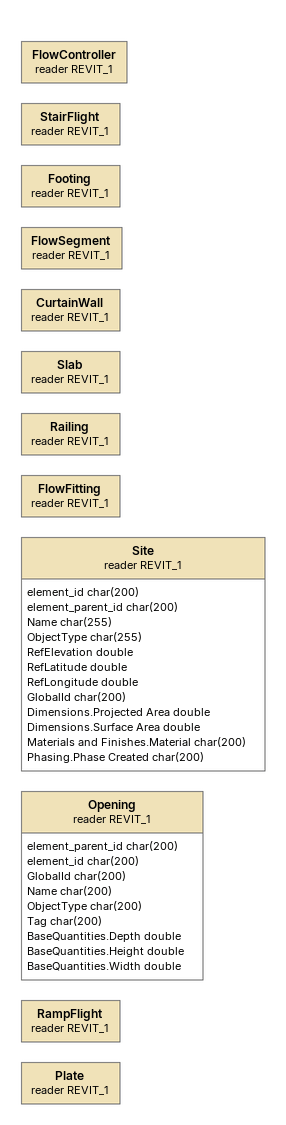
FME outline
FlowController (reader REVIT_1)
StairFlight (reader REVIT_1)
Footing (reader REVIT_1)
FlowSegment (reader REVIT_1)
CurtainWall (reader REVIT_1)
Slab (reader REVIT_1)
Railing (reader REVIT_1)
FlowFitting (reader REVIT_1)
Site (reader REVIT_1)
    attributes: element_id char(200), element_parent_id char(200), Name char(255), ObjectType char(255), RefElevation double, RefLatitude double, RefLongitude double, GlobalId char(200), Dimensions.Projected Area double, Dimensions.Surface Area double, Materials and Finishes.Material char(200), Phasing.Phase Created char(200)
Opening (reader REVIT_1)
    attributes: element_parent_id char(200), element_id char(200), GlobalId char(200), Name char(200), ObjectType char(200), Tag char(200), BaseQuantities.Depth double, BaseQuantities.Height double, BaseQuantities.Width double
RampFlight (reader REVIT_1)
Plate (reader REVIT_1)
